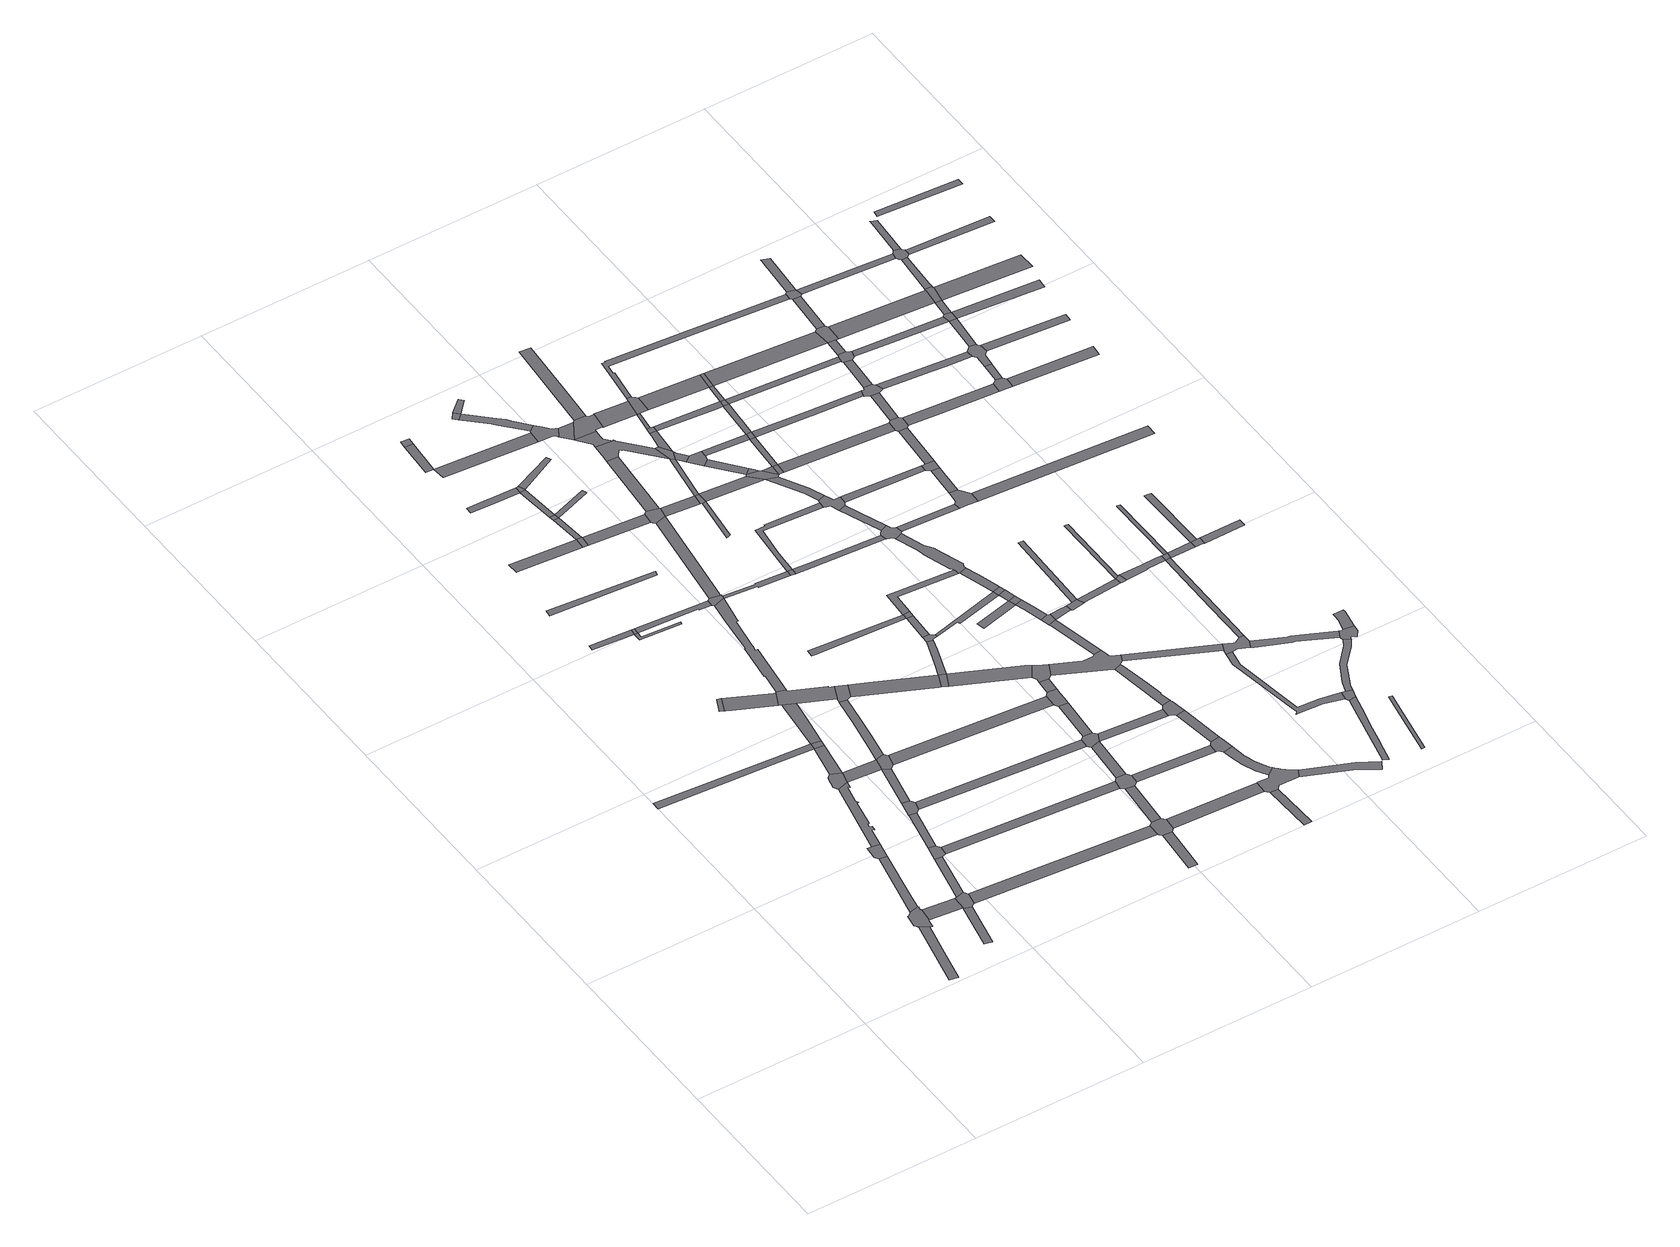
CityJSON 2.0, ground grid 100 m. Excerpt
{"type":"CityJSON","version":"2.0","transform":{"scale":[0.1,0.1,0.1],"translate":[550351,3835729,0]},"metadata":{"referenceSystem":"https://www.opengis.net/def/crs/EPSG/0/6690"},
"CityObjects":{
"road1":{"type":"Road","attributes":{"RoadStructureAttribute.sectionType":"1"},"geometry":[{"type":"MultiSurface","lod":"1","boundaries":[[[0,1,2,3,4]]]}]},
"road2":{"type":"Road","geometry":[{"type":"MultiSurface","lod":"1","boundaries":[[[5,6,7,8,9,10,11,12,13,14,15,16,0,4,17,18,19,20]]]}]},
"road3":{"type":"Road","attributes":{"RoadStructureAttribute.sectionType":"7"},"geometry":[{"type":"MultiSurface","lod":"1","boundaries":[[[20,19,21,22]]]}]},
"road4":{"type":"Road","attributes":{"RoadStructureAttribute.sectionType":"1"},"geometry":[{"type":"MultiSurface","lod":"1","boundaries":[[[23,9,8,24,25]]]}]},
"road5":{"type":"Road","attributes":{"RoadStructureAttribute.sectionType":"1"},"geometry":[{"type":"MultiSurface","lod":"1","boundaries":[[[26,27,28,29]]]}]},
"road6":{"type":"Road","attributes":{"RoadStructureAttribute.sectionType":"1"},"geometry":[{"type":"MultiSurface","lod":"1","boundaries":[[[30,31,32,33,34,35,36]]]}]},
"road7":{"type":"Road","geometry":[{"type":"MultiSurface","lod":"1","boundaries":[[[37,38,23,25,39,40,41]]]}]},
"road8":{"type":"Road","geometry":[{"type":"MultiSurface","lod":"1","boundaries":[[[42,43,44,45,22,21,26,29,46,47,48,49]]]}]},
"road9":{"type":"Road","attributes":{"RoadStructureAttribute.sectionType":"1"},"geometry":[{"type":"MultiSurface","lod":"1","boundaries":[[[50,51,45,44,52]]]}]},
"road10":{"type":"Road","attributes":{"RoadStructureAttribute.sectionType":"1"},"geometry":[{"type":"MultiSurface","lod":"1","boundaries":[[[53,54,55,56,57,58,59,60,61,62,63,64,65,41,40]]]}]},
"road11":{"type":"Road","geometry":[{"type":"MultiSurface","lod":"1","boundaries":[[[66,50,52,67,68,69]]]}]},
"road12":{"type":"Road","attributes":{"RoadStructureAttribute.sectionType":"1"},"geometry":[{"type":"MultiSurface","lod":"1","boundaries":[[[70,71,66,69,72]]]}]},
"road13":{"type":"Road","geometry":[{"type":"MultiSurface","lod":"1","boundaries":[[[73,74,75,76,77,65,64,78]]]}]},
"road14":{"type":"Road","geometry":[{"type":"MultiSurface","lod":"1","boundaries":[[[79,80,81,82]]]}]},
"road15":{"type":"Road","attributes":{"RoadStructureAttribute.sectionType":"1"},"geometry":[{"type":"MultiSurface","lod":"1","boundaries":[[[83,84,85,86]]]}]},
"road16":{"type":"Road","attributes":{"RoadStructureAttribute.sectionType":"1"},"geometry":[{"type":"MultiSurface","lod":"1","boundaries":[[[35,87,88,73,78,89]]]}]},
"road17":{"type":"Road","geometry":[{"type":"MultiSurface","lod":"1","boundaries":[[[90,70,72,91,92,93]]]}]},
"road18":{"type":"Road","attributes":{"RoadStructureAttribute.sectionType":"7"},"geometry":[{"type":"MultiSurface","lod":"1","boundaries":[[[78,64,94,95,96]]]}]},
"road19":{"type":"Road","geometry":[{"type":"MultiSurface","lod":"1","boundaries":[[[36,35,89,97]]]}]},
"road20":{"type":"Road","attributes":{"RoadStructureAttribute.sectionType":"1"},"geometry":[{"type":"MultiSurface","lod":"1","boundaries":[[[98,82,81,99,100,101,102,103]]]}]},
"road21":{"type":"Road","attributes":{"RoadStructureAttribute.sectionType":"1"},"geometry":[{"type":"MultiSurface","lod":"1","boundaries":[[[95,90,93,104]]]}]},
"road22":{"type":"Road","geometry":[{"type":"MultiSurface","lod":"1","boundaries":[[[86,85,105,106]]]}]},
"road23":{"type":"Road","attributes":{"RoadStructureAttribute.sectionType":"1"},"geometry":[{"type":"MultiSurface","lod":"1","boundaries":[[[107,108,109,36,97,110,111,112]]]}]},
"road24":{"type":"Road","attributes":{"RoadStructureAttribute.sectionType":"1"},"geometry":[{"type":"MultiSurface","lod":"1","boundaries":[[[49,48,113,114]]]}]},
"road25":{"type":"Road","geometry":[{"type":"MultiSurface","lod":"1","boundaries":[[[115,116,96,95,104,117,118]]]}]},
"road26":{"type":"Road","attributes":{"RoadStructureAttribute.sectionType":"1"},"geometry":[{"type":"MultiSurface","lod":"1","boundaries":[[[85,119,120,121,122,105]]]}]},
"road27":{"type":"Road","attributes":{"RoadStructureAttribute.sectionType":"1"},"geometry":[{"type":"MultiSurface","lod":"1","boundaries":[[[123,124,125,126,127,128]]]}]},
"road28":{"type":"Road","attributes":{"RoadStructureAttribute.sectionType":"1"},"geometry":[{"type":"MultiSurface","lod":"1","boundaries":[[[129,130,131,132,133,134]]]}]},
"road29":{"type":"Road","attributes":{"RoadStructureAttribute.sectionType":"1"},"geometry":[{"type":"MultiSurface","lod":"1","boundaries":[[[135,136,137,96,116,138,139,140]]]}]},
"road30":{"type":"Road","geometry":[{"type":"MultiSurface","lod":"1","boundaries":[[[141,103,102,107,112,142,143,144,145,146,147,148,149,150,151]]]}]},
"road31":{"type":"Road","attributes":{"RoadStructureAttribute.sectionType":"1"},"geometry":[{"type":"MultiSurface","lod":"1","boundaries":[[[152,153,106,105,154,155,156,157,158,159,160]]]}]},
"road32":{"type":"Road","attributes":{"RoadStructureAttribute.sectionType":"1"},"geometry":[{"type":"MultiSurface","lod":"1","boundaries":[[[161,68,67,162,163]]]}]},
"road33":{"type":"Road","attributes":{"RoadStructureAttribute.sectionType":"1"},"geometry":[{"type":"MultiSurface","lod":"1","boundaries":[[[164,165,166,167]]]}]},
"road34":{"type":"Road","attributes":{"RoadStructureAttribute.sectionType":"1"},"geometry":[{"type":"MultiSurface","lod":"1","boundaries":[[[168,169,170,171,172,173,174,175]]]}]},
"road35":{"type":"Road","attributes":{"RoadStructureAttribute.sectionType":"1"},"geometry":[{"type":"MultiSurface","lod":"1","boundaries":[[[176,177,178,179,180,181,182,183,184,185,186,187,188,189,190,191,192,193,194,195,141,151]]]}]},
"road36":{"type":"Road","geometry":[{"type":"MultiSurface","lod":"1","boundaries":[[[146,145,196,135,140,197,198,199]]]}]},
"road37":{"type":"Road","geometry":[{"type":"MultiSurface","lod":"1","boundaries":[[[200,164,167,201]]]}]},
"road38":{"type":"Road","geometry":[{"type":"MultiSurface","lod":"1","boundaries":[[[134,133,202,203,204]]]}]},
"road39":{"type":"Road","attributes":{"RoadStructureAttribute.sectionType":"1"},"geometry":[{"type":"MultiSurface","lod":"1","boundaries":[[[205,206,134,204]]]}]},
"road40":{"type":"Road","attributes":{"RoadStructureAttribute.sectionType":"1"},"geometry":[{"type":"MultiSurface","lod":"1","boundaries":[[[207,92,91,208,209,210]]]}]},
"road41":{"type":"Road","geometry":[{"type":"MultiSurface","lod":"1","boundaries":[[[211,212,206,205]]]}]},
"road42":{"type":"Road","attributes":{"RoadStructureAttribute.sectionType":"1"},"geometry":[{"type":"MultiSurface","lod":"1","boundaries":[[[213,174,212,211]]]}]},
"road43":{"type":"Road","geometry":[{"type":"MultiSurface","lod":"1","boundaries":[[[214,175,174,213,215,216,217]]]}]},
"road44":{"type":"Road","geometry":[{"type":"MultiSurface","lod":"1","boundaries":[[[218,219,160,159,186,185,220,221,222,223]]]}]},
"road45":{"type":"Road","geometry":[{"type":"MultiSurface","lod":"1","boundaries":[[[224,225,226,211,205]]]}]},
"road46":{"type":"Road","attributes":{"RoadStructureAttribute.sectionType":"1"},"geometry":[{"type":"MultiSurface","lod":"1","boundaries":[[[166,227,228,229,230]]]}]},
"road47":{"type":"Road","attributes":{"RoadStructureAttribute.sectionType":"1"},"geometry":[{"type":"MultiSurface","lod":"1","boundaries":[[[231,203,202,232,233]]]}]},
"road48":{"type":"Road","attributes":{"RoadStructureAttribute.sectionType":"1"},"geometry":[{"type":"MultiSurface","lod":"1","boundaries":[[[118,117,234,235,236]]]}]},
"road49":{"type":"Road","attributes":{"RoadStructureAttribute.sectionType":"1"},"geometry":[{"type":"MultiSurface","lod":"1","boundaries":[[[237,238,239,240]]]}]},
"road50":{"type":"Road","attributes":{"RoadStructureAttribute.sectionType":"1"},"geometry":[{"type":"MultiSurface","lod":"1","boundaries":[[[241,199,198,242,243,244]]]}]},
"road51":{"type":"Road","geometry":[{"type":"MultiSurface","lod":"1","boundaries":[[[245,246,247,248,217,216]]]}]},
"road52":{"type":"Road","attributes":{"RoadStructureAttribute.sectionType":"1"},"geometry":[{"type":"MultiSurface","lod":"1","boundaries":[[[249,250,251,218,223]]]}]},
"road53":{"type":"Road","geometry":[{"type":"MultiSurface","lod":"1","boundaries":[[[252,253,254,114,113,255,256,237,240,257,258,259]]]}]},
"road54":{"type":"Road","geometry":[{"type":"MultiSurface","lod":"1","boundaries":[[[260,261,262,263]]]}]},
"road55":{"type":"Road","geometry":[{"type":"MultiSurface","lod":"1","boundaries":[[[264,265,266,267,268,269,220,185,270,271,272,273,274]]]}]},
"road56":{"type":"Road","attributes":{"RoadStructureAttribute.sectionType":"1"},"geometry":[{"type":"MultiSurface","lod":"1","boundaries":[[[275,252,259,276]]]}]},
"road57":{"type":"Road","attributes":{"RoadStructureAttribute.sectionType":"1"},"geometry":[{"type":"MultiSurface","lod":"1","boundaries":[[[277,278,279,280,281,282,283]]]}]},
"road58":{"type":"Road","attributes":{"RoadStructureAttribute.sectionType":"1"},"geometry":[{"type":"MultiSurface","lod":"1","boundaries":[[[284,260,263,285]]]}]},
"road59":{"type":"Road","geometry":[{"type":"MultiSurface","lod":"1","boundaries":[[[244,243,286,287,288]]]}]},
"road60":{"type":"Road","geometry":[{"type":"MultiSurface","lod":"1","boundaries":[[[289,290,291,233,232,292,293,251,250,294,295]]]}]},
"road61":{"type":"Road","attributes":{"RoadStructureAttribute.sectionType":"1"},"geometry":[{"type":"MultiSurface","lod":"1","boundaries":[[[296,297,298,263,262,299,300,301,302,303]]]}]},
"road62":{"type":"Road","geometry":[{"type":"MultiSurface","lod":"1","boundaries":[[[304,163,162,275,276,305,306,307]]]}]},
"road63":{"type":"Road","attributes":{"RoadStructureAttribute.sectionType":"1"},"geometry":[{"type":"MultiSurface","lod":"1","boundaries":[[[308,309,310,304,307]]]}]},
"road64":{"type":"Road","attributes":{"RoadStructureAttribute.sectionType":"1"},"geometry":[{"type":"MultiSurface","lod":"1","boundaries":[[[311,289,295,312]]]}]},
"road65":{"type":"Road","attributes":{"RoadStructureAttribute.sectionType":"1"},"geometry":[{"type":"MultiSurface","lod":"1","boundaries":[[[313,314,315,244,288,316,317]]]}]},
"road66":{"type":"Road","geometry":[{"type":"MultiSurface","lod":"1","boundaries":[[[274,273,318,319]]]}]},
"road67":{"type":"Road","geometry":[{"type":"MultiSurface","lod":"1","boundaries":[[[320,321,322,303,302,230,229,323,324,325,326]]]}]},
"road68":{"type":"Road","attributes":{"RoadStructureAttribute.sectionType":"7"},"geometry":[{"type":"MultiSurface","lod":"1","boundaries":[[[294,250,327,328]]]}]},
"road69":{"type":"Road","geometry":[{"type":"MultiSurface","lod":"1","boundaries":[[[329,210,209,310,309,330,331]]]}]},
"road70":{"type":"Road","attributes":{"RoadStructureAttribute.sectionType":"1"},"geometry":[{"type":"MultiSurface","lod":"1","boundaries":[[[258,257,332,333]]]}]},
"road71":{"type":"Road","attributes":{"RoadStructureAttribute.sectionType":"1"},"geometry":[{"type":"MultiSurface","lod":"1","boundaries":[[[334,335,336,337,338,339]]]}]},
"road72":{"type":"Road","attributes":{"RoadStructureAttribute.sectionType":"1"},"geometry":[{"type":"MultiSurface","lod":"1","boundaries":[[[340,287,286,341,342]]]}]},
"road73":{"type":"Road","attributes":{"RoadStructureAttribute.sectionType":"1"},"geometry":[{"type":"MultiSurface","lod":"1","boundaries":[[[326,325,343,344]]]}]},
"road74":{"type":"Road","geometry":[{"type":"MultiSurface","lod":"1","boundaries":[[[345,313,317,346,347,348,349]]]}]},
"road75":{"type":"Road","attributes":{"RoadStructureAttribute.sectionType":"1"},"geometry":[{"type":"MultiSurface","lod":"1","boundaries":[[[350,329,331,351]]]}]},
"road76":{"type":"Road","attributes":{"RoadStructureAttribute.sectionType":"1"},"geometry":[{"type":"MultiSurface","lod":"1","boundaries":[[[282,352,345,349,353]]]}]},
"road77":{"type":"Road","geometry":[{"type":"MultiSurface","lod":"1","boundaries":[[[343,354,355,356,357,358,359,360,361]]]}]},
"road78":{"type":"Road","geometry":[{"type":"MultiSurface","lod":"1","boundaries":[[[328,327,362,363,339,338,364]]]}]},
"road79":{"type":"Road","geometry":[{"type":"MultiSurface","lod":"1","boundaries":[[[365,366,283,282,353]]]}]},
"road80":{"type":"Road","geometry":[{"type":"MultiSurface","lod":"1","boundaries":[[[367,236,235,350,351,368,369,370]]]}]},
"road81":{"type":"Road","attributes":{"RoadStructureAttribute.sectionType":"1"},"geometry":[{"type":"MultiSurface","lod":"1","boundaries":[[[306,305,371,372]]]}]},
"road82":{"type":"Road","geometry":[{"type":"MultiSurface","lod":"1","boundaries":[[[373,374,344,343,361,375,376,377,378,379,380,381,382]]]}]},
"road83":{"type":"Road","attributes":{"RoadStructureAttribute.sectionType":"7"},"geometry":[{"type":"MultiSurface","lod":"1","boundaries":[[[356,383,311,312,384,385,386,387,388,389,390,391,392,357]]]}]},
"road84":{"type":"Road","attributes":{"RoadStructureAttribute.sectionType":"1"},"geometry":[{"type":"MultiSurface","lod":"1","boundaries":[[[393,367,370,394]]]}]},
"road85":{"type":"Road","attributes":{"RoadStructureAttribute.sectionType":"1"},"geometry":[{"type":"MultiSurface","lod":"1","boundaries":[[[388,395,328,364,396,397]]]}]},
"road86":{"type":"Road","attributes":{"RoadStructureAttribute.sectionType":"1"},"geometry":[{"type":"MultiSurface","lod":"1","boundaries":[[[330,309,398,399]]]}]},
"road87":{"type":"Road","attributes":{"RoadStructureAttribute.sectionType":"1"},"geometry":[{"type":"MultiSurface","lod":"1","boundaries":[[[400,401,402,274,319,403,404,405,406]]]}]},
"road88":{"type":"Road","geometry":[{"type":"MultiSurface","lod":"1","boundaries":[[[407,342,341,408,409,393,394,410,411,412]]]}]},
"road89":{"type":"Road","attributes":{"RoadStructureAttribute.sectionType":"1"},"geometry":[{"type":"MultiSurface","lod":"1","boundaries":[[[413,319,318,414,415,416]]]}]},
"road90":{"type":"Road","geometry":[{"type":"MultiSurface","lod":"1","boundaries":[[[389,388,397,417,418]]]}]},
"road91":{"type":"Road","attributes":{"RoadStructureAttribute.sectionType":"1"},"geometry":[{"type":"MultiSurface","lod":"1","boundaries":[[[419,420,421,422]]]}]},
"road92":{"type":"Road","attributes":{"RoadStructureAttribute.sectionType":"1"},"geometry":[{"type":"MultiSurface","lod":"1","boundaries":[[[423,364,338,424,425,426]]]}]},
"road93":{"type":"Road","attributes":{"RoadStructureAttribute.sectionType":"1"},"geometry":[{"type":"MultiSurface","lod":"1","boundaries":[[[427,373,382,428,429,430]]]}]},
"road94":{"type":"Road","geometry":[{"type":"MultiSurface","lod":"1","boundaries":[[[431,432,417,397,433,434,435,436]]]}]},
"road95":{"type":"Road","attributes":{"RoadStructureAttribute.sectionType":"1"},"geometry":[{"type":"MultiSurface","lod":"1","boundaries":[[[437,438,418,417,439,440,441,442,443,444,445]]]}]},
"road96":{"type":"Road","attributes":{"RoadStructureAttribute.sectionType":"7"},"geometry":[{"type":"MultiSurface","lod":"1","boundaries":[[[446,378,377,447,448,449]]]}]},
"road97":{"type":"Road","attributes":{"RoadStructureAttribute.sectionType":"1"},"geometry":[{"type":"MultiSurface","lod":"1","boundaries":[[[450,348,347,451,452,453]]]}]},
"road98":{"type":"Road","geometry":[{"type":"MultiSurface","lod":"1","boundaries":[[[436,435,454,455,456,457]]]}]},
"road99":{"type":"Road","attributes":{"RoadStructureAttribute.sectionType":"1"},"geometry":[{"type":"MultiSurface","lod":"1","boundaries":[[[458,459,460,461,462,283,366,463,464,465,466]]]}]},
"road100":{"type":"Road","geometry":[{"type":"MultiSurface","lod":"1","boundaries":[[[467,437,445,468,469]]]}]},
"road101":{"type":"Road","attributes":{"RoadStructureAttribute.sectionType":"1"},"geometry":[{"type":"MultiSurface","lod":"1","boundaries":[[[470,448,467,469]]]}]},
"road102":{"type":"Road","attributes":{"RoadStructureAttribute.sectionType":"1"},"geometry":[{"type":"MultiSurface","lod":"1","boundaries":[[[455,454,471,472]]]}]},
"road103":{"type":"Road","geometry":[{"type":"MultiSurface","lod":"1","boundaries":[[[473,474,475,476,372,371,477,478,479]]]}]},
"road104":{"type":"Road","attributes":{"RoadStructureAttribute.sectionType":"1"},"geometry":[{"type":"MultiSurface","lod":"1","boundaries":[[[480,481,482,483,484,485,486,479,478,487,488,489,490,491]]]}]},
"road105":{"type":"Road","geometry":[{"type":"MultiSurface","lod":"1","boundaries":[[[492,493,494,495,496,497,498,491,490,499,500,333,332,419,422,501,502,503]]]}]},
"road106":{"type":"Road","geometry":[{"type":"MultiSurface","lod":"1","boundaries":[[[504,505,506,507]]]}]},
"road107":{"type":"Road","geometry":[{"type":"MultiSurface","lod":"1","boundaries":[[[508,509,510,511,412,411,512,513,514,515,516,517,518,519,520,521,522]]]}]},
"road108":{"type":"Road","attributes":{"RoadStructureAttribute.sectionType":"1"},"geometry":[{"type":"MultiSurface","lod":"1","boundaries":[[[523,472,471,524]]]}]},
"road109":{"type":"Road","attributes":{"RoadStructureAttribute.sectionType":"1"},"geometry":[{"type":"MultiSurface","lod":"1","boundaries":[[[525,526,476,475]]]}]},
"road110":{"type":"Road","geometry":[{"type":"MultiSurface","lod":"1","boundaries":[[[527,528,529,449,448,470,530,531,532,533,534,535]]]}]},
"road111":{"type":"Road","geometry":[{"type":"MultiSurface","lod":"1","boundaries":[[[471,426,425,536,537,538,524]]]}]},
"road112":{"type":"Road","geometry":[{"type":"MultiSurface","lod":"1","boundaries":[[[539,540,541,542,399,398,543,526,525]]]}]},
"road113":{"type":"Road","attributes":{"RoadStructureAttribute.sectionType":"1"},"geometry":[{"type":"MultiSurface","lod":"1","boundaries":[[[425,544,545,546,547,548,549,550,551,536]]]}]},
"road114":{"type":"Road","attributes":{"RoadStructureAttribute.sectionType":"1"},"geometry":[{"type":"MultiSurface","lod":"1","boundaries":[[[552,553,554,555,514,513,556,542,541]]]}]},
"road115":{"type":"Road","attributes":{"RoadStructureAttribute.sectionType":"1"},"geometry":[{"type":"MultiSurface","lod":"1","boundaries":[[[557,538,537,558]]]}]},
"road116":{"type":"Road","attributes":{"RoadStructureAttribute.sectionType":"1"},"geometry":[{"type":"MultiSurface","lod":"1","boundaries":[[[457,456,559,560]]]}]},
"road117":{"type":"Road","geometry":[{"type":"MultiSurface","lod":"1","boundaries":[[[561,562,548,547,406,405,563,564,565,566,567,568,569]]]}]},
"road118":{"type":"Road","geometry":[{"type":"MultiSurface","lod":"1","boundaries":[[[558,537,570,571]]]}]},
"road119":{"type":"Road","attributes":{"RoadStructureAttribute.sectionType":"1"},"geometry":[{"type":"MultiSurface","lod":"1","boundaries":[[[567,566,572,573]]]}]},
"road120":{"type":"Road","geometry":[{"type":"MultiSurface","lod":"1","boundaries":[[[574,575,576,577,573,572,578,579,416,415,580,581,582,583,584,585,586,587]]]}]},
"road121":{"type":"Road","attributes":{"RoadStructureAttribute.sectionType":"1"},"geometry":[{"type":"MultiSurface","lod":"1","boundaries":[[[588,589,590,522,521]]]}]},
"road122":{"type":"Road","attributes":{"RoadStructureAttribute.sectionType":"1"},"geometry":[{"type":"MultiSurface","lod":"1","boundaries":[[[468,445,591,592,593,594]]]}]},
"road123":{"type":"Road","attributes":{"RoadStructureAttribute.sectionType":"1"},"geometry":[{"type":"MultiSurface","lod":"1","boundaries":[[[595,596,597,598,599,600,601,602,584,583,603,604,605,606,607,608,609,610,466,465,611,612]]]}]},
"road124":{"type":"Road","geometry":[{"type":"MultiSurface","lod":"1","boundaries":[[[613,614,589,588,615]]]}]},
"road125":{"type":"Road","attributes":{"RoadStructureAttribute.sectionType":"1"},"geometry":[{"type":"MultiSurface","lod":"1","boundaries":[[[616,617,507,618,614,613]]]}]},
"road126":{"type":"Road","attributes":{"RoadStructureAttribute.sectionType":"1"},"geometry":[{"type":"MultiSurface","lod":"1","boundaries":[[[619,453,620,504,621]]]}]},
"road127":{"type":"Road","geometry":[{"type":"MultiSurface","lod":"1","boundaries":[[[621,504,507,617]]]}]},
"road128":{"type":"Road","geometry":[{"type":"MultiSurface","lod":"1","boundaries":[[[622,450,453,619]]]}]},
"road129":{"type":"Road","geometry":[{"type":"MultiSurface","lod":"1","boundaries":[[[623,624,612,611,625,626,627,450,622]]]}]},
"road130":{"type":"Road","attributes":{"RoadStructureAttribute.sectionType":"1"},"geometry":[{"type":"MultiSurface","lod":"1","boundaries":[[[559,558,571,628]]]}]},
"road131":{"type":"Road","attributes":{"RoadStructureAttribute.sectionType":"1"},"geometry":[{"type":"MultiSurface","lod":"1","boundaries":[[[532,531,629,630,631,632]]]}]},
"road132":{"type":"Road","geometry":[{"type":"MultiSurface","lod":"1","boundaries":[[[633,560,559,628,634]]]}]},
"road133":{"type":"Road","attributes":{"RoadStructureAttribute.sectionType":"1"},"geometry":[{"type":"MultiSurface","lod":"1","boundaries":[[[635,636,637,638,615,588,639,640,641]]]}]},
"road134":{"type":"Road","attributes":{"RoadStructureAttribute.sectionType":"1"},"geometry":[{"type":"MultiSurface","lod":"1","boundaries":[[[642,643,503,502,644,645,646]]]}]},
"road135":{"type":"Road","attributes":{"RoadStructureAttribute.sectionType":"1"},"geometry":[{"type":"MultiSurface","lod":"1","boundaries":[[[647,593,633,634]]]}]},
"road136":{"type":"Road","geometry":[{"type":"MultiSurface","lod":"1","boundaries":[[[648,649,635,641,650,651,652]]]}]},
"road137":{"type":"Road","geometry":[{"type":"MultiSurface","lod":"1","boundaries":[[[594,593,647,653]]]}]},
"road138":{"type":"Road","attributes":{"RoadStructureAttribute.sectionType":"1"},"geometry":[{"type":"MultiSurface","lod":"1","boundaries":[[[654,587,586,655,656,657,658]]]}]},
"road139":{"type":"Road","attributes":{"RoadStructureAttribute.sectionType":"1"},"geometry":[{"type":"MultiSurface","lod":"1","boundaries":[[[631,594,653,659]]]}]},
"road140":{"type":"Road","attributes":{"RoadStructureAttribute.sectionType":"1"},"geometry":[{"type":"MultiSurface","lod":"1","boundaries":[[[517,516,660,661]]]}]},
"road141":{"type":"Road","attributes":{"RoadStructureAttribute.sectionType":"1"},"geometry":[{"type":"MultiSurface","lod":"1","boundaries":[[[569,568,662,663]]]}]},
"road142":{"type":"Road","geometry":[{"type":"MultiSurface","lod":"1","boundaries":[[[632,631,659,664]]]}]},
"road143":{"type":"Road","attributes":{"RoadStructureAttribute.sectionType":"1"},"geometry":[{"type":"MultiSurface","lod":"1","boundaries":[[[665,666,667,649,648]]]}]},
"road144":{"type":"Road","attributes":{"RoadStructureAttribute.sectionType":"1"},"geometry":[{"type":"MultiSurface","lod":"1","boundaries":[[[668,571,570,669,670]]]}]},
"road145":{"type":"Road","attributes":{"RoadStructureAttribute.sectionType":"1"},"geometry":[{"type":"MultiSurface","lod":"1","boundaries":[[[671,672,648,652,673,674]]]}]},
"road146":{"type":"Road","attributes":{"RoadStructureAttribute.sectionType":"1"},"geometry":[{"type":"MultiSurface","lod":"1","boundaries":[[[675,676,634,628,677,678,679,680,681]]]}]},
"road147":{"type":"Road","geometry":[{"type":"MultiSurface","lod":"1","boundaries":[[[682,683,684,658,657,685,686,687,688,689,690,691]]]}]},
"road148":{"type":"Road","attributes":{"RoadStructureAttribute.sectionType":"1"},"geometry":[{"type":"MultiSurface","lod":"1","boundaries":[[[692,693,694,695,696,697,698,699,700,701,702]]]}]},
"road149":{"type":"Road","attributes":{"RoadStructureAttribute.sectionType":"1"},"geometry":[{"type":"MultiSurface","lod":"1","boundaries":[[[703,704,705,706,707,708,709,710,711,712,713,714,715,716,717,718,719]]]}]},
"road150":{"type":"Road","attributes":{"RoadStructureAttribute.sectionType":"1"},"geometry":[{"type":"MultiSurface","lod":"1","boundaries":[[[720,682,691,721,722]]]}]},
"road151":{"type":"Road","attributes":{"RoadStructureAttribute.sectionType":"1"},"geometry":[{"type":"MultiSurface","lod":"1","boundaries":[[[723,724,725,527,535,726,727,728,729,730,731]]]}]},
"road152":{"type":"Road","geometry":[{"type":"MultiSurface","lod":"1","boundaries":[[[732,733,734,661,660,703,719,735,736,737,738,739,740]]]}]},
"road153":{"type":"Road","geometry":[{"type":"MultiSurface","lod":"1","boundaries":[[[741,742,671,674,743,744,745]]]}]},
"road154":{"type":"Road","geometry":[{"type":"MultiSurface","lod":"1","boundaries":[[[663,662,720,722,746,747]]]}]},
"road155":{"type":"Road","attributes":{"RoadStructureAttribute.sectionType":"1"},"geometry":[{"type":"MultiSurface","lod":"1","boundaries":[[[653,647,748,749]]]}]},
"road156":{"type":"Road","attributes":{"RoadStructureAttribute.sectionType":"1"},"geometry":[{"type":"MultiSurface","lod":"1","boundaries":[[[750,751,752,753,671,742]]]}]},
"road157":{"type":"Road","geometry":[{"type":"MultiSurface","lod":"1","boundaries":[[[754,755,713,712,692,702,756,757]]]}]},
"road158":{"type":"Road","attributes":{"RoadStructureAttribute.sectionType":"1"},"geometry":[{"type":"MultiSurface","lod":"1","boundaries":[[[758,759,747,746,760]]]}]},
"road159":{"type":"Road","attributes":{"RoadStructureAttribute.sectionType":"1"},"geometry":[{"type":"MultiSurface","lod":"1","boundaries":[[[664,659,761,762]]]}]},
"road160":{"type":"Road","attributes":{"RoadStructureAttribute.sectionType":"1"},"geometry":[{"type":"MultiSurface","lod":"1","boundaries":[[[763,764,765,766,767,768,769]]]}]},
"road161":{"type":"Road","attributes":{"RoadStructureAttribute.sectionType":"1"},"geometry":[{"type":"MultiSurface","lod":"1","boundaries":[[[770,771,741,745,772,773,774,775,776,777]]]}]},
"road162":{"type":"Road","geometry":[{"type":"MultiSurface","lod":"1","boundaries":[[[778,670,669,758,760,779,780,781]]]}]},
"road163":{"type":"Road","attributes":{"RoadStructureAttribute.sectionType":"1"},"geometry":[{"type":"MultiSurface","lod":"1","boundaries":[[[782,783,776,784,740,739]]]}]},
"road164":{"type":"Road","attributes":{"RoadStructureAttribute.sectionType":"1"},"geometry":[{"type":"MultiSurface","lod":"1","boundaries":[[[785,778,781,786]]]}]},
"road165":{"type":"Road","attributes":{"RoadStructureAttribute.sectionType":"1"},"geometry":[{"type":"MultiSurface","lod":"1","boundaries":[[[787,788,789,737,736,790,791,792,793,794]]]}]},
"road166":{"type":"Road","attributes":{"RoadStructureAttribute.sectionType":"1"},"geometry":[{"type":"MultiSurface","lod":"1","boundaries":[[[795,796,797,798,757,756,799,800,801,802,803,804]]]}]},
"road167":{"type":"Road","geometry":[{"type":"MultiSurface","lod":"1","boundaries":[[[805,806,807,808,681,680,809,810,785,786,811,812,813]]]}]},
"road168":{"type":"Road","geometry":[{"type":"MultiSurface","lod":"1","boundaries":[[[814,815,816,777,776,783,817]]]}]},
"road169":{"type":"Road","attributes":{"RoadStructureAttribute.sectionType":"1"},"geometry":[{"type":"MultiSurface","lod":"1","boundaries":[[[818,805,813,819]]]}]},
"road170":{"type":"Road","attributes":{"RoadStructureAttribute.sectionType":"1"},"geometry":[{"type":"MultiSurface","lod":"1","boundaries":[[[820,821,822,823,815,814]]]}]},
"road171":{"type":"Road","attributes":{"RoadStructureAttribute.sectionType":"1"},"geometry":[{"type":"MultiSurface","lod":"1","boundaries":[[[824,825,826,814,817,827,828,829]]]}]},
"road172":{"type":"Road","geometry":[{"type":"MultiSurface","lod":"1","boundaries":[[[830,831,749,748,832,833,818,819,834,835,836,837,838]]]}]},
"road173":{"type":"Road","attributes":{"RoadStructureAttribute.sectionType":"1"},"geometry":[{"type":"MultiSurface","lod":"1","boundaries":[[[761,830,838,839]]]}]},
"road174":{"type":"Road","geometry":[{"type":"MultiSurface","lod":"1","boundaries":[[[840,794,793,841,842,795,804,843,844,845,846,847,848]]]}]},
"road175":{"type":"Road","geometry":[{"type":"MultiSurface","lod":"1","boundaries":[[[849,762,761,839,850,851,852]]]}]},
"road176":{"type":"Road","attributes":{"RoadStructureAttribute.sectionType":"1"},"geometry":[{"type":"MultiSurface","lod":"1","boundaries":[[[780,779,853,854,855]]]}]},
"road177":{"type":"Road","geometry":[{"type":"MultiSurface","lod":"1","boundaries":[[[856,829,828,857,858,859]]]}]},
"road178":{"type":"Road","attributes":{"RoadStructureAttribute.sectionType":"1"},"geometry":[{"type":"MultiSurface","lod":"1","boundaries":[[[690,689,688,860,861]]]}]},
"road179":{"type":"Road","attributes":{"RoadStructureAttribute.sectionType":"1"},"geometry":[{"type":"MultiSurface","lod":"1","boundaries":[[[862,863,864,848,847,865,866,867,868]]]}]},
"road180":{"type":"Road","attributes":{"RoadStructureAttribute.sectionType":"1"},"geometry":[{"type":"MultiSurface","lod":"1","boundaries":[[[869,870,849,852,871]]]}]},
"road181":{"type":"Road","attributes":{"RoadStructureAttribute.sectionType":"1"},"geometry":[{"type":"MultiSurface","lod":"1","boundaries":[[[872,873,874,875,829,856]]]}]},
"road182":{"type":"Road","attributes":{"RoadStructureAttribute.sectionType":"1"},"geometry":[{"type":"MultiSurface","lod":"1","boundaries":[[[812,811,876,877,878,879,880]]]}]},
"road183":{"type":"Road","geometry":[{"type":"MultiSurface","lod":"1","boundaries":[[[881,731,730,869,871,882,883]]]}]},
"road184":{"type":"Road","attributes":{"RoadStructureAttribute.sectionType":"1"},"geometry":[{"type":"MultiSurface","lod":"1","boundaries":[[[859,858,884,885]]]}]},
"road185":{"type":"Road","attributes":{"RoadStructureAttribute.sectionType":"1"},"geometry":[{"type":"MultiSurface","lod":"1","boundaries":[[[886,887,888,881,883,889]]]}]},
"road186":{"type":"Road","attributes":{"RoadStructureAttribute.sectionType":"1"},"geometry":[{"type":"MultiSurface","lod":"1","boundaries":[[[890,891,836,835,892,893,894]]]}]},
"road187":{"type":"Road","geometry":[{"type":"MultiSurface","lod":"1","boundaries":[[[895,855,854,896,897,898]]]}]},
"road188":{"type":"Road","attributes":{"RoadStructureAttribute.sectionType":"1"},"geometry":[{"type":"MultiSurface","lod":"1","boundaries":[[[899,851,850,900,901,902]]]}]},
"road189":{"type":"Road","attributes":{"RoadStructureAttribute.sectionType":"1"},"geometry":[{"type":"MultiSurface","lod":"1","boundaries":[[[903,895,898,904]]]}]},
"road190":{"type":"Road","geometry":[{"type":"MultiSurface","lod":"1","boundaries":[[[905,906,907,880,879,908,903,904,909,910,911,912,913,914]]]}]},
"road191":{"type":"Road","attributes":{"RoadStructureAttribute.sectionType":"1"},"geometry":[{"type":"MultiSurface","lod":"1","boundaries":[[[915,883,882,916,917,918,919]]]}]},
"road192":{"type":"Road","attributes":{"RoadStructureAttribute.sectionType":"1"},"geometry":[{"type":"MultiSurface","lod":"1","boundaries":[[[893,920,905,914,921,922]]]}]},
"road193":{"type":"Road","geometry":[{"type":"MultiSurface","lod":"1","boundaries":[[[923,924,894,893,922,925]]]}]},
"road194":{"type":"Road","attributes":{"RoadStructureAttribute.sectionType":"1"},"geometry":[{"type":"MultiSurface","lod":"1","boundaries":[[[926,923,925,927,928]]]}]},
"road195":{"type":"Road","attributes":{"RoadStructureAttribute.sectionType":"1"},"geometry":[{"type":"MultiSurface","lod":"1","boundaries":[[[897,896,929,930]]]}]},
"road196":{"type":"Road","geometry":[{"type":"MultiSurface","lod":"1","boundaries":[[[931,902,901,926,928,932,933,934]]]}]},
"road197":{"type":"Road","attributes":{"RoadStructureAttribute.sectionType":"1"},"geometry":[{"type":"MultiSurface","lod":"1","boundaries":[[[935,936,931,934,937,938]]]}]},
"road198":{"type":"Road","attributes":{"RoadStructureAttribute.sectionType":"1"},"geometry":[{"type":"MultiSurface","lod":"1","boundaries":[[[911,910,939,940]]]}]},
"road199":{"type":"Road","geometry":[{"type":"MultiSurface","lod":"1","boundaries":[[[941,942,943,944,919,918,945,946,947,935,938,948,949,950,951,952,953,954]]]}]},
"road200":{"type":"Road","attributes":{"RoadStructureAttribute.sectionType":"1"},"geometry":[{"type":"MultiSurface","lod":"1","boundaries":[[[955,941,954,956]]]}]},
"road201":{"type":"Road","attributes":{"RoadStructureAttribute.sectionType":"1"},"geometry":[{"type":"MultiSurface","lod":"1","boundaries":[[[925,922,957,958]]]}]},
"road202":{"type":"Road","attributes":{"RoadStructureAttribute.sectionType":"1"},"geometry":[{"type":"MultiSurface","lod":"1","boundaries":[[[959,955,956]]]}]},
"road203":{"type":"Road","attributes":{"RoadStructureAttribute.sectionType":"1"},"geometry":[{"type":"MultiSurface","lod":"1","boundaries":[[[932,928,960,961]]]}]},
"road204":{"type":"Road","attributes":{"RoadStructureAttribute.sectionType":"1"},"geometry":[{"type":"MultiSurface","lod":"1","boundaries":[[[962,951,950,963,964,965]]]}]},
"road205":{"type":"Road","attributes":{"RoadStructureAttribute.sectionType":"1"},"geometry":[{"type":"MultiSurface","lod":"1","boundaries":[[[966,967,968,969,970]]]}]}
},
"vertices":[
[610,439,0],[526,34,0],[574,24,0],[614,216,0],[655,410,0],
[692,539,0],[686,540,0],[691,562,0],[688,566,0],[633,551,0],[633,550,0],[613,535,0],[607,535,0],[595,462,0],[597,459,0],[600,455,0],[607,445,0],[671,407,0],[680,453,0],[682,453,0],[692,535,0],
[871,433,0],[874,516,0],
[720,964,0],[703,659,0],[763,955,0],
[870,429,0],[814,156,0],[858,147,0],[913,416,0],
[697,1864,0],[5,1920,0],[3,1873,0],[694,1824,0],[696,1824,0],[891,1810,0],[895,1848,0],
[710,1058,0],[704,986,0],[773,1003,0],[781,1046,0],[737,1055,0],
[947,508,0],[940,520,0],[934,530,0],[888,515,0],[917,419,0],[931,432,0],[937,431,0],[949,505,0],
[949,808,0],[907,603,0],[989,800,0],
[806,1164,0],[817,1150,0],[821,1181,0],[807,1184,0],[811,1206,0],[820,1204,0],[851,1363,0],[861,1361,0],[851,1380,0],[875,1486,0],[885,1475,0],[893,1516,0],[830,1497,0],
[967,895,0],[1015,810,0],[1022,864,0],[1007,887,0],
[1018,1146,0],[1015,1130,0],[1059,1138,0],
[854,1612,0],[843,1603,0],[835,1596,0],[830,1592,0],[815,1522,0],[912,1587,0],
[684,2379,0],[647,2298,0],[668,2287,0],[706,2370,0],
[368,3053,0],[365,3019,0],[603,3000,0],[606,3034,0],
[891,1809,0],[889,1797,0],[946,1801,0],
[1037,1239,0],[1082,1153,0],[1096,1207,0],[1079,1231,0],
[900,1515,0],[1090,1499,0],[1103,1571,0],
[952,1839,0],
[946,2259,0],[672,2285,0],[675,2284,0],[703,2271,0],[916,2172,0],[954,2255,0],
[1131,1478,0],
[621,2998,0],[624,3033,0],
[933,2164,0],[931,2155,0],[920,2067,0],[976,1985,0],[988,2067,0],[998,2136,0],
[1974,348,0],[1976,422,0],
[1168,1571,0],[1155,1588,0],[1154,1496,0],[1172,1566,0],
[603,2952,0],[842,2931,0],[844,2946,0],[621,2964,0],
[937,3298,0],[940,3310,0],[944,3323,0],[941,3323,0],[330,3382,0],[326,3344,0],
[737,3734,0],[360,3765,0],[363,3699,0],[366,3699,0],[736,3668,0],[741,3734,0],
[1182,2023,0],[1158,1871,0],[1124,1669,0],[1182,1735,0],[1202,1865,0],[1225,2016,0],
[960,2260,0],[1000,2135,0],[1003,2134,0],[1145,2069,0],[1186,2050,0],[1224,2134,0],[1199,2144,0],[1200,2151,0],[1014,2236,0],[1009,2238,0],[1010,2245,0],
[909,3011,0],[645,3031,0],[644,2996,0],[906,2982,0],[972,2977,0],[971,2969,0],[1039,2965,0],[1040,2964,0],[1043,3001,0],
[1293,842,0],[2003,732,0],[2011,787,0],
[399,4764,0],[384,4555,0],[430,4552,0],[447,4761,0],
[536,4220,0],[534,4220,0],[412,4224,0],[411,4186,0],[534,4180,0],[692,4172,0],[696,4172,0],[697,4215,0],
[1054,2569,0],[1042,2570,0],[1047,2604,0],[1048,2612,0],[1074,2785,0],[1074,2791,0],[1075,2795,0],[1087,2795,0],[1088,2804,0],[1117,2971,0],[1050,2951,0],[1031,2808,0],[1030,2800,0],[1030,2794,0],[1029,2791,0],[1010,2609,0],[1010,2607,0],[1004,2607,0],[974,2388,0],[980,2387,0],
[1184,2037,0],[1245,2024,0],[1250,2026,0],[1285,2106,0],
[403,4808,0],[450,4804,0],
[768,3665,0],[774,3731,0],[773,3734,0],
[756,3915,0],[723,3912,0],
[1540,1170,0],[1544,1116,0],[2033,1077,0],[2036,1131,0],
[751,3945,0],[720,3942,0],
[728,4176,0],
[710,4215,0],[728,4177,0],[731,4179,0],[713,4215,0],
[1059,3012,0],[1045,3002,0],[1122,2989,0],[1120,2990,0],[1121,3000,0],[1117,3000,0],
[973,3990,0],[969,4004,0],[964,4018,0],
[437,4477,0],[442,4476,0],[976,4433,0],[979,4506,0],
[777,3730,0],[1120,3636,0],[1127,3700,0],
[1593,1459,0],[2062,1421,0],[2067,1493,0],
[1991,328,0],[1968,58,0],[2021,55,0],[2044,323,0],
[1364,2071,0],[1654,1843,0],[1667,1837,0],[1704,1919,0],
[959,4288,0],[953,4302,0],[946,4317,0],[731,4223,0],
[1119,3016,0],[1204,3629,0],[1138,3614,0],
[1999,438,0],[1986,429,0],[1981,425,0],[1976,345,0],[1979,342,0],[2063,342,0],[2072,416,0],[2053,437,0],
[737,4843,0],[709,4807,0],[734,4783,0],[765,4816,0],
[1332,2976,0],[1310,2978,0],[1309,2974,0],[1306,2974,0],[1305,2970,0],[1123,2989,0],[1120,2970,0],[1308,2951,0],[1308,2942,0],[1488,2927,0],[1491,2963,0],
[2022,713,0],[2075,707,0],
[1270,2422,0],[1257,2422,0],[1255,2403,0],[1253,2382,0],[1270,2381,0],[1797,2350,0],[1798,2381,0],
[813,4910,0],[835,4888,0],
[1702,1821,0],[1740,1903,0],[1740,1904,0],
[1146,3714,0],[1139,3709,0],[1137,3708,0],[1126,3628,0],[1131,3623,0],[1217,3694,0],[1211,3698,0],
[948,4633,0],[931,4656,0],[896,4691,0],[855,4669,0],[862,4661,0],[877,4642,0],[987,4521,0],[1021,4547,0],
[2029,806,0],[2098,725,0],[2102,779,0],[2084,802,0],
[2101,1023,0],[2105,1072,0],[2050,1058,0],
[1182,4125,0],[1246,4121,0],
[1787,2152,0],[1760,2075,0],[1732,1997,0],[1799,2076,0],[1820,2141,0],
[1516,2925,0],[1519,2961,0],
[1102,4466,0],[1082,4475,0],[1051,4511,0],[1055,4427,0],[1073,4418,0],[1081,4407,0],[1112,4461,0],
[1400,3613,0],[1409,3676,0],
[2058,1149,0],[2128,1124,0],[2110,1145,0],
[2590,318,0],[2593,391,0],
[1374,3338,0],[1373,3331,0],[1387,3336,0],[1401,3341,0],[1432,3611,0],[1410,3604,0],
[2102,1739,0],[2082,1648,0],[2130,1720,0],
[1132,4344,0],[1198,4454,0],
[1789,2191,0],[1823,2151,0],[1854,2157,0],[1851,2172,0],[1826,2189,0],
[2078,1398,0],[2131,1393,0],
[1797,2349,0],[1836,2348,0],
[1180,4285,0],[1194,4267,0],[1192,4246,0],[1289,4233,0],[1288,4235,0],[1255,4273,0],[1256,4296,0],[1259,4337,0],
[1406,3613,0],[1408,3609,0],[1432,3674,0],
[1837,2368,0],[1838,2383,0],
[2087,1515,0],[2134,1434,0],[2137,1473,0],[2140,1510,0],
[2547,691,0],[2551,744,0],
[1213,4465,0],[1205,4460,0],[1260,4350,0],[1303,4346,0],[1303,4342,0],[1318,4449,0],[1313,4446,0],[1288,4447,0],[1280,4455,0],[1276,4460,0],
[1184,4153,0],[1281,4166,0],[1280,4163,0],[1290,4152,0],[1294,4152,0],[1454,3967,0],[1433,4074,0],[1300,4228,0],[1300,4231,0],[1294,4238,0],
[2094,1597,0],[2147,1593,0],
[1451,3950,0],[1473,3946,0],[1473,3949,0],
[2494,1041,0],[2498,1093,0],
[1581,3308,0],[1581,3298,0],[1521,3300,0],[1526,3095,0],[1551,3275,0],[1896,3251,0],[1901,3289,0],
[2152,1706,0],[2096,1622,0],[2095,1610,0],[2161,1602,0],[2169,1607,0],[2204,1681,0],
[1617,2953,0],[1614,2917,0],[2028,2889,0],[2022,2925,0],
[1495,4006,0],[1457,4071,0],
[2612,295,0],[2621,4,0],[2666,5,0],[2657,292,0],
[1440,3674,0],[1440,3610,0],[1767,3582,0],[1701,3652,0],
[1257,5032,0],[1298,4728,0],[1300,4754,0],[1322,5025,0],
[1532,3950,0],[1502,3989,0],[1476,3946,0],[1481,3940,0],[1510,3905,0],[1546,3934,0],
[1473,4180,0],[1470,4156,0],[1496,4020,0],[1499,4048,0],[1509,4151,0],[1510,4154,0],[1510,4161,0],[1511,4171,0],[1512,4174,0],
[1509,4433,0],[1482,4327,0],[1495,4326,0],[1511,4433,0],
[2264,2272,0],[1996,2188,0],[2001,2171,0],[2274,2238,0],
[1570,3832,0],[1607,3863,0],[1612,3888,0],[1615,3929,0],
[1846,2541,0],[1827,2542,0],[1807,2543,0],[1798,2386,0],[1798,2384,0],[1845,2503,0],[1845,2506,0],[2194,2480,0],[2190,2515,0],
[1478,4212,0],[1514,4208,0],[1496,4209,0],
[1510,4326,0],
[1708,3664,0],[1745,3695,0],
[2633,707,0],[2629,736,0],[2623,773,0],[2569,764,0],[2562,690,0],[2582,669,0],[2637,678,0],
[2709,454,0],[2694,480,0],[2677,513,0],[2667,536,0],[2657,569,0],[2651,588,0],[2650,597,0],[2589,615,0],[2606,541,0],[2637,467,0],[2676,406,0],[2720,441,0],
[2800,365,0],[2777,382,0],[2772,386,0],[2765,392,0],[2747,410,0],[2739,418,0],[2733,425,0],[2662,387,0],[2609,390,0],[2673,314,0],[2790,310,0],[2818,355,0],
[2293,2176,0],[2069,2121,0],[2080,2077,0],[2306,2133,0],
[2425,1610,0],[2422,1608,0],[2421,1606,0],[2361,1605,0],[2427,1484,0],[2459,1468,0],[2502,1484,0],[2507,1488,0],[2523,1501,0],[2542,1542,0],[2498,1562,0],[2490,1566,0],[2484,1594,0],[2478,1621,0],[2434,1616,0],
[1761,3675,0],[1776,3652,0],
[2584,1026,0],[2530,1018,0],
[1517,4453,0],[1514,4435,0],[1514,4432,0],[1510,4329,0],[1559,4325,0],[1567,4424,0],[1557,4435,0],[1550,4443,0],[1543,4450,0],
[1833,3561,0],[1844,3577,0],[1788,3645,0],
[2569,1118,0],[2564,1118,0],[2563,1128,0],[2513,1120,0],[2507,1040,0],
[1795,3534,0],[1871,3396,0],[1876,3389,0],[1907,3308,0],[1949,3324,0],[1920,3400,0],[1915,3410,0],[1858,3515,0],
[2552,1194,0],[2556,1200,0],[2539,1299,0],[2504,1472,0],[2460,1464,0],
[1844,3641,0],[1850,3641,0],
[1865,3868,0],[1869,3908,0],
[1970,3270,0],[1962,3292,0],[1898,3251,0],[1912,3246,0],[1933,3240,0],[1952,3192,0],[1994,3208,0],[2006,3226,0],[2009,3268,0],
[1873,3574,0],[1878,3637,0],
[2045,2954,0],[2086,2969,0],
[2116,2931,0],[2113,2931,0],[2096,2947,0],[2090,2960,0],[2029,2934,0],[2024,2927,0],[2036,2888,0],[2048,2882,0],[2070,2872,0],[2072,2864,0],[2117,2881,0],[2126,2892,0],[2127,2893,0],[2121,2931,0],
[2412,1932,0],[2365,1920,0],[2369,1906,0],
[1853,4143,0],[1883,4141,0],[1887,4140,0],[1894,4180,0],
[2243,2508,0],[2253,2527,0],[2252,2531,0],[2195,2694,0],[2195,2696,0],[2190,2704,0],[2179,2720,0],[2161,2746,0],[2115,2741,0],[2119,2724,0],[2121,2710,0],[2123,2700,0],[2125,2687,0],[2178,2532,0],[2187,2518,0],[2189,2516,0],[2202,2480,0],[2248,2495,0],
[2397,1984,0],[2351,1971,0],[2411,1979,0],
[2369,2081,0],[2351,2146,0],[2321,2081,0],
[2321,2251,0],[2275,2238,0],[2338,2189,0],
[2311,2285,0],
[2303,2311,0],[2270,2425,0],[2237,2371,0],[2261,2283,0],[2264,2274,0],
[1895,3866,0],
[1744,4309,0],[1897,4297,0],[1905,4296,0],[1913,4396,0],
[1869,3909,0],[1899,3908,0],
[2512,1989,0],[2489,1987,0],[2487,1986,0],[2415,1980,0],[2427,1935,0],[2492,1947,0],[2516,1951,0],
[3087,244,0],[2838,346,0],[3045,204,0],[3168,128,0],[3198,176,0],
[1920,4141,0],
[2581,1997,0],[2551,1992,0],[2517,1950,0],[2525,1943,0],[2598,1958,0],
[1919,4178,0],
[2453,2912,0],[2395,2877,0],[2446,2874,0],[2460,2873,0],[2455,2912,0],
[1928,4294,0],
[2988,1286,0],[3007,1327,0],
[2469,3196,0],[2472,3237,0],
[1936,4394,0],
[2594,2501,0],[2579,2502,0],[2564,2502,0],
[1880,3637,0],[2504,3523,0],[2509,3586,0],
[2826,2017,0],[2583,1997,0],[2600,1959,0],[2829,1977,0],
[2217,3881,0],[1904,3908,0],[1900,3865,0],[2214,3842,0],[2216,3841,0],[2510,3819,0],[2522,3856,0],
[2477,2995,0],[2473,2948,0],[2471,2925,0],[2467,2873,0],[2507,2870,0],[2516,2870,0],[2564,2866,0],[2565,2869,0],[2569,2933,0],[2525,2991,0],
[3308,638,0],[3307,633,0],[3287,531,0],[3209,183,0],[3238,171,0],[3266,295,0],[3267,296,0],[3291,404,0],[3301,448,0],[3331,557,0],[3349,639,0],
[2983,1255,0],[2968,1174,0],[3042,736,0],[3045,718,0],[3046,714,0],[3045,713,0],[3032,698,0],[3044,697,0],[3185,689,0],[3297,656,0],[3307,707,0],[3190,729,0],[3065,738,0],[3064,740,0],[2999,1156,0],[3017,1248,0],[3017,1252,0],
[2492,3177,0],[2536,3132,0],[2539,3173,0],
[1574,4738,0],[1573,4733,0],[1553,4735,0],[1569,4643,0],[1561,4643,0],[1570,4700,0],[2065,4658,0],[2593,4613,0],[2596,4651,0],
[3094,1316,0],[3066,1300,0],[3059,1303,0],[3049,1258,0],[3110,1230,0],[3130,1273,0],[3130,1303,0],[3130,1321,0],[3102,1321,0],
[2856,2030,0],[2846,2025,0],[2840,1978,0],[2857,1979,0],[2867,1980,0],
[2544,3232,0],[2496,3236,0],
[2557,4090,0],[2563,4125,0],
[2846,2478,0],[2835,2479,0],[2824,2481,0],[2824,2479,0],
[3328,703,0],[3327,703,0],[3364,692,0],[3331,702,0],
[2516,3507,0],[2496,3237,0],[2565,3506,0],
[2575,4240,0],[2568,4342,0],
[3481,411,0],[3504,547,0],[3495,549,0],[3486,551,0],[3462,414,0],[3416,145,0],[3435,145,0],
[3078,2031,0],[2990,2031,0],[2991,1987,0],[2994,1989,0],[2998,1991,0],[3106,1992,0],[3107,1992,0],[3107,2031,0],
[2525,3599,0],[2578,3518,0],[2583,3581,0],[2571,3595,0],
[3134,1579,0],[3135,1993,0],[3104,1578,0],
[2540,3799,0],[2587,3795,0],
[3324,1191,0],[3306,1191,0],[3135,1271,0],[3126,1222,0],[3304,1148,0],[3319,1143,0],[3523,1047,0],[3543,1089,0],
[3528,1023,0],[3504,983,0],[3414,884,0],[3354,769,0],[3374,728,0],[3376,732,0],[3430,840,0],[3441,861,0],[3533,960,0],[3560,1003,0],
[2546,3870,0],[2545,3869,0],[2537,3854,0],[2528,3855,0],[2514,3816,0],[2525,3809,0],[2622,3810,0],[2607,3855,0],[2593,3865,0],
[3143,2032,0],[3123,2031,0],[3120,2031,0],[3139,1993,0],
[2563,4077,0],[2609,4071,0],
[3141,2454,0],[3131,2455,0],[3121,2456,0],[3121,2455,0],
[3282,2033,0],[3186,2033,0],[3145,2032,0],[3186,1993,0],[3283,1993,0],[3283,2033,0],
[2568,4141,0],[2567,4124,0],[2558,4087,0],[2563,4079,0],[2629,4084,0],[2631,4084,0],[2639,4122,0],[2636,4124,0],[2614,4138,0],
[2622,4237,0],
[3559,1081,0],[3527,1027,0],[3527,1025,0],[3565,1012,0],[3570,1021,0],[3598,1003,0],[3623,1040,0],[3629,1077,0],[3568,1087,0],
[2584,4355,0],[2638,4235,0],[2642,4336,0],[2631,4351,0],
[2742,3504,0],[3093,3474,0],[3098,3537,0],
[3321,2034,0],[3331,1993,0],[3338,1988,0],[3338,2034,0],
[3570,2793,0],[3572,2858,0],
[3587,1204,0],[3587,1190,0],[3586,1158,0],[3648,1193,0],[3647,1200,0],[3647,1201,0],[3647,1203,0],
[2605,4600,0],[2585,4356,0],[2650,4598,0],
[3316,2440,0],[3296,2442,0],[3276,2443,0],[3276,2441,0],
[2799,3790,0],[2884,3783,0],[2974,3773,0],[3122,3761,0],[3119,3805,0],
[2610,4663,0],[2664,4608,0],[2654,4649,0],
[3578,1989,0],[3578,2036,0],
[2631,4929,0],[2629,4914,0],[2629,4904,0],[2674,4911,0],
[2904,4101,0],[2903,4101,0],[2901,4061,0],[3166,4038,0],[3159,4080,0],
[3125,3553,0],[3169,3468,0],[3175,3531,0],[3160,3551,0],
[3175,4292,0],[3177,4191,0],[3182,4190,0],[3194,4291,0],
[3133,3668,0],[3173,3664,0],
[3149,3831,0],[3148,3830,0],[3141,3824,0],[3139,3743,0],[3182,3736,0],[3204,3756,0],[3199,3806,0],[3187,3821,0],[3187,3822,0],[3187,3824,0],
[2667,4648,0],[2668,4608,0],[2687,4606,0],[3197,4568,0],[3201,4603,0],
[3156,3911,0],[3195,3907,0],[3209,4036,0],
[3174,4096,0],[3173,4095,0],[3211,4086,0],
[3183,4190,0],[3211,4089,0],[3221,4187,0],
[3657,3426,0],[3663,3491,0],
[3194,4300,0],[3238,4287,0],[3234,4287,0],[3235,4296,0],
[3215,4543,0],[3195,4304,0],[3236,4323,0],[3248,4541,0],
[3674,3714,0],[3679,3762,0],
[3220,4622,0],[3217,4619,0],[3213,4615,0],[3202,4604,0],[3199,4564,0],[3208,4552,0],[3212,4547,0],[3252,4544,0],[3266,4555,0],[3268,4556,0],[3270,4591,0],[3267,4595,0],[3257,4608,0],[3254,4611,0],
[3238,4862,0],[3273,4851,0],
[3701,3987,0],[3706,4042,0],
[3238,4864,0],
[3735,4144,0],[3730,4246,0],
[3597,4573,0],[3594,4533,0],[3756,4521,0],[3755,4564,0],
[3295,4909,0],[3287,4873,0],[3288,4874,0],[3774,4837,0],[3773,4876,0]
]}
